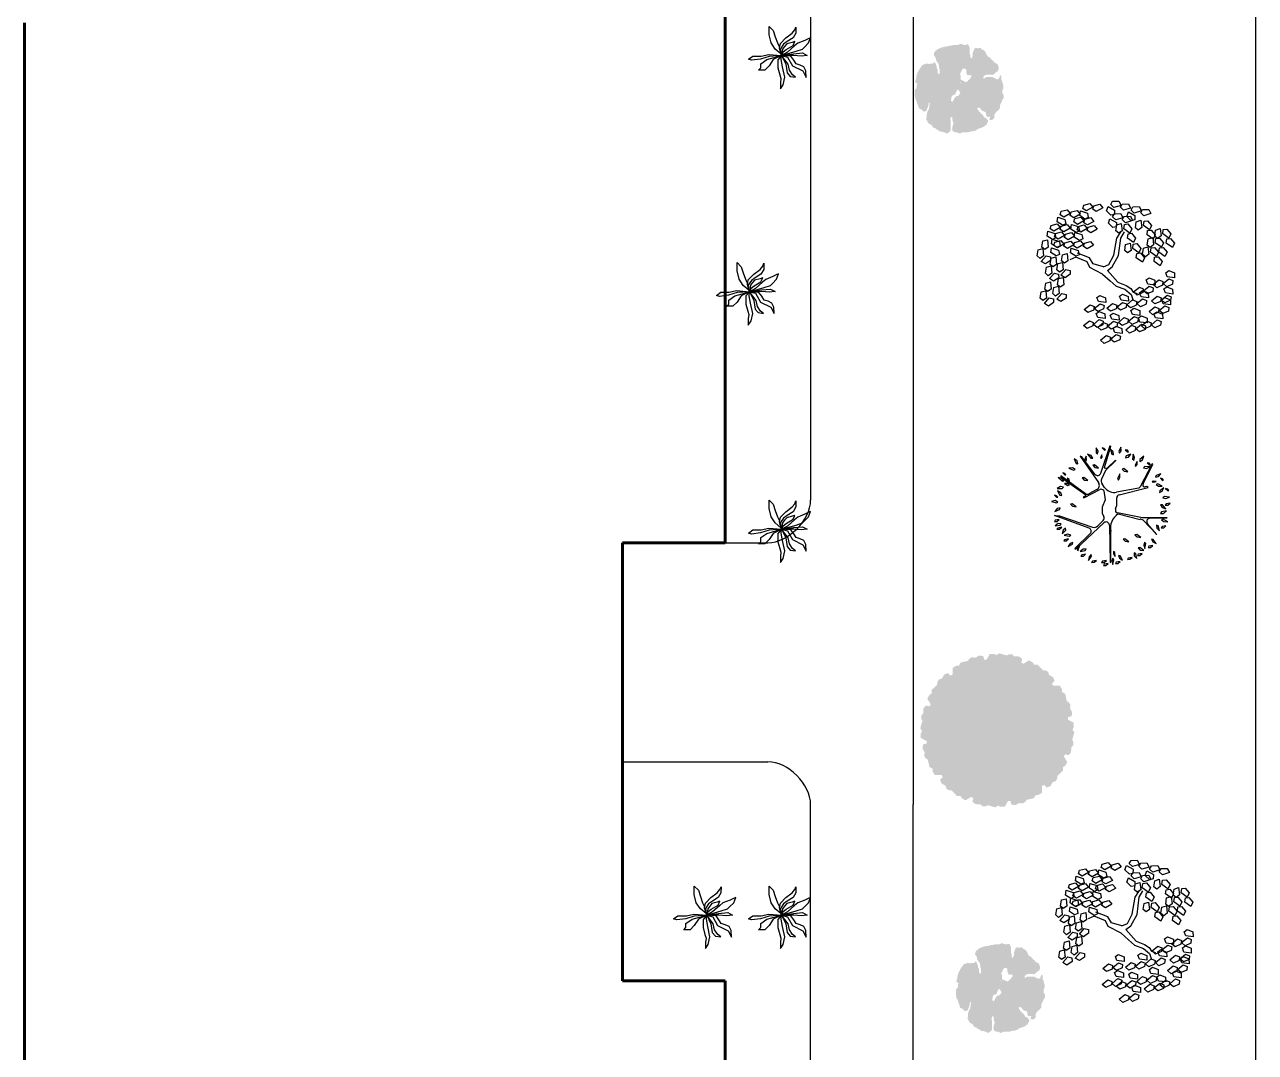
# Model space of a CAD drawing. Header units: millimetres. Extents: x -273369 to 399464, y -35443 to 194245.
# Drawn here: x 303729 to 307326, y 162006 to 165011 of the extents above; entities that cross this region are included whole.
import ezdxf

# ---------------------------------------------------------------- set-up
doc = ezdxf.new("R2010")
doc.units = ezdxf.units.MM
doc.layers.add('TREES', color=3, linetype='Continuous')

# ---------------------------------------------------------------- blocks, each defined once
blk = doc.blocks.new('R_TREE13')
at = {"layer": 'TREES', "color": 3}
for p, q in [((-659, 1066), (-719, 1123)), ((-719, 1123), (-685, 1015)), ((-622, 1111), (-575, 1160)), ((-609, 1159), (-622, 1111)), ((-577, 1185), (-609, 1159)), ((-575, 1160), (-577, 1185)), ((-445, 1154), (-496, 1052)), ((-441, 1070), (-445, 1154)), ((-331, 1155), (-407, 1192)), ((-407, 1192), (-341, 1098)), ((-390, 1229), (-343, 1279)), ((-377, 1278), (-390, 1229)), ((-345, 1304), (-377, 1278)), ((-343, 1279), (-345, 1304)), ((-300, 1093), (-331, 1155)), ((-197, 1314), (-209, 1201)), ((-209, 1201), (-182, 1170)), ((-164, 1237), (-197, 1314)), ((-182, 1170), (-164, 1237)), ((-18, 1279), (-61, 1330)), ((-61, 1330), (-45, 1241)), ((-45, 1241), (-16, 1223)), ((-22, 1158), (-23, 1117)), ((-23, 1117), (36, 1153)), ((66, 1231), (-22, 1158)), ((-16, 1223), (-18, 1279)), ((36, 1153), (66, 1231)), ((171, 1185), (117, 1250)), ((117, 1250), (138, 1137)), ((138, 1137), (174, 1116)), ((174, 1116), (171, 1185)), ((282, 874), (269, 1263)), ((269, 1263), (269, 710)), ((359, 1276), (301, 1178)), ((301, 1178), (314, 1138)), ((314, 1138), (357, 1192)), ((357, 1192), (359, 1276)), ((497, 1186), (454, 1238)), ((454, 1238), (471, 1148)), ((471, 1148), (499, 1130)), ((499, 1130), (497, 1186)), ((-973, 812), (-925, 861)), ((-960, 860), (-973, 812)), ((-927, 886), (-960, 860)), ((-939, 940), (-948, 923)), ((-948, 923), (-425, 655)), ((-493, 719), (-939, 940)), ((-925, 861), (-927, 886)), ((-881, 876), (-886, 762)), ((-844, 801), (-881, 876)), ((-685, 1015), (-647, 998)), ((-647, 998), (-659, 1066)), ((-549, 1013), (-558, 945)), ((-558, 945), (-542, 926)), ((-531, 966), (-549, 1013)), ((-542, 926), (-531, 966)), ((-496, 1052), (-481, 1013)), ((-481, 1013), (-441, 1070)), ((-341, 1098), (-300, 1093)), ((327, 719), (646, 1029)), ((646, 1029), (405, 821)), ((455, 1062), (436, 1025)), ((436, 1025), (505, 1034)), ((565, 1093), (455, 1062)), ((505, 1034), (565, 1093)), ((758, 949), (753, 908)), ((753, 908), (815, 940)), ((850, 1016), (758, 949)), ((815, 940), (850, 1016)), ((940, 887), (898, 939)), ((898, 939), (914, 849)), ((914, 849), (943, 832)), ((943, 832), (940, 887)), ((-1040, 708), (-1119, 736)), ((-1119, 736), (-1044, 651)), ((-1044, 651), (-1002, 651)), ((-1002, 651), (-1040, 708)), ((-998, 587), (-920, 539)), ((-931, 584), (-998, 587)), ((-888, 549), (-931, 584)), ((-886, 762), (-857, 733)), ((-857, 733), (-844, 801)), ((-415, 833), (-435, 808)), ((-435, 808), (-428, 769)), ((-249, 180), (-415, 833)), ((-401, 623), (-307, 119)), ((269, 710), (159, 141)), ((184, 161), (306, 655)), ((715, 670), (646, 579)), ((646, 579), (654, 538)), ((654, 538), (703, 587)), ((703, 587), (715, 670)), ((851, 781), (819, 755)), ((819, 755), (886, 735)), ((964, 764), (851, 781)), ((886, 735), (964, 764)), ((1012, 739), (943, 648)), ((943, 648), (951, 607)), ((951, 607), (1000, 656)), ((1000, 656), (1012, 739)), ((1121, 650), (1078, 702)), ((1078, 702), (1095, 612)), ((1194, 577), (1082, 555)), ((1095, 612), (1123, 595)), ((1123, 595), (1121, 650)), ((1130, 523), (1194, 577)), ((-1266, 317), (-1219, 367)), ((-1254, 366), (-1266, 317)), ((-1221, 391), (-1254, 366)), ((-1219, 367), (-1221, 391)), ((-1091, 529), (-1169, 498)), ((-1169, 498), (-1055, 484)), ((-1101, 391), (-1166, 444)), ((-1166, 444), (-1125, 338)), ((-1125, 338), (-1086, 323)), ((-1086, 323), (-1101, 391)), ((-1024, 511), (-1091, 529)), ((-1055, 484), (-1024, 511)), ((-920, 539), (-888, 549)), ((-770, 380), (-839, 289)), ((-839, 289), (-831, 248)), ((-831, 248), (-782, 297)), ((-782, 297), (-770, 380)), ((812, 401), (743, 310)), ((743, 310), (751, 269)), ((751, 269), (800, 318)), ((800, 318), (812, 401)), ((1082, 555), (1061, 519)), ((1061, 519), (1130, 523)), ((1208, 423), (1166, 475)), ((1166, 475), (1182, 385)), ((1182, 385), (1211, 368)), ((1211, 368), (1208, 423)), ((-1244, 227), (-1327, 220)), ((-1327, 220), (-1223, 173)), ((-1217, 43), (-1275, -18)), ((-1275, -18), (-1166, 15)), ((-1185, 189), (-1244, 227)), ((-1223, 173), (-1185, 189)), ((-1149, 53), (-1217, 43)), ((-1166, 15), (-1149, 53)), ((-861, -84), (-1032, 100)), ((-1032, 100), (-1019, 100)), ((-1019, 100), (-797, -126)), ((-639, 199), (-723, 193)), ((-723, 193), (-619, 146)), ((-581, 162), (-639, 199)), ((-619, 146), (-581, 162)), ((-5, 131), (-181, 127)), ((61, 100), (-5, 131)), ((96, 99), (130, 98)), ((1052, 80), (1032, 53)), ((1032, 53), (1087, 50)), ((1143, 87), (1052, 80)), ((1087, 50), (1143, 87)), ((1129, 204), (1120, 164)), ((1120, 164), (1184, 188)), ((1229, 259), (1129, 204)), ((1184, 188), (1229, 259)), ((1218, 62), (1184, 38)), ((1184, 38), (1249, 13)), ((1329, 37), (1218, 62)), ((1249, 13), (1329, 37)), ((1301, 150), (1259, 202)), ((1259, 202), (1275, 112)), ((1275, 112), (1303, 95)), ((1303, 95), (1301, 150)), ((-1359, -26), (-1337, -13)), ((-737, -234), (-1359, -26)), ((-1337, -13), (-855, -161)), ((-1308, -204), (-1260, -154)), ((-1295, -155), (-1308, -204)), ((-1262, -129), (-1295, -155)), ((-1260, -154), (-1262, -129)), ((-1099, -205), (-1149, -208)), ((-1149, -208), (-1088, -238)), ((-1065, -228), (-1099, -205)), ((-1088, -238), (-1065, -228)), ((-855, -161), (-849, -121)), ((-797, -126), (-603, -217)), ((-414, -147), (-494, -205)), ((-183, -615), (-366, -258)), ((-342, -168), (-337, -165)), ((-337, -165), (-133, -139)), ((-133, -139), (30, -206)), ((30, -206), (168, -206)), ((168, -206), (252, -166)), ((330, -180), (456, -303)), ((979, -799), (385, -163)), ((436, -38), (1280, -25)), ((1275, -4), (576, -8)), ((1281, -159), (1238, -107)), ((1238, -107), (1254, -197)), ((1254, -197), (1283, -215)), ((1280, -25), (1275, -4)), ((1283, -215), (1281, -159)), ((1348, -118), (1305, -66)), ((1305, -66), (1321, -156)), ((1321, -156), (1350, -173)), ((1350, -173), (1348, -118)), ((-1234, -296), (-1307, -336)), ((-1307, -336), (-1193, -337)), ((-1165, -307), (-1234, -296)), ((-1193, -337), (-1165, -307)), ((-1134, -454), (-1163, -532)), ((-1163, -532), (-1077, -458)), ((-1076, -416), (-1134, -454)), ((-1124, -699), (-526, -285)), ((-1038, -554), (-1121, -567)), ((-717, -365), (-1108, -662)), ((-1077, -458), (-1076, -416)), ((-978, -588), (-1038, -554)), ((-853, -283), (-922, -374)), ((-922, -374), (-914, -415)), ((-914, -415), (-865, -366)), ((-865, -366), (-853, -283)), ((-570, -525), (-639, -615)), ((-582, -608), (-570, -525)), ((-367, -324), (-269, -501)), ((506, -499), (221, -1281)), ((225, -1166), (483, -418)), ((628, -471), (968, -824)), ((1141, -443), (1101, -452)), ((1101, -452), (1150, -500)), ((1233, -511), (1141, -443)), ((1150, -500), (1233, -511)), ((1276, -386), (1233, -334)), ((1233, -334), (1249, -424)), ((1249, -424), (1278, -441)), ((1278, -441), (1276, -386)), ((-1108, -662), (-1124, -699)), ((-1121, -567), (-1015, -607)), ((-1012, -770), (-1063, -836)), ((-1063, -836), (-958, -791)), ((-1015, -607), (-978, -588)), ((-945, -751), (-1012, -770)), ((-958, -791), (-945, -751)), ((-819, -815), (-857, -873)), ((-803, -853), (-819, -815)), ((-273, -578), (-678, -1139)), ((-647, -1139), (-250, -575)), ((-639, -615), (-631, -656)), ((-631, -656), (-582, -608)), ((-228, -577), (-198, -630)), ((-198, -630), (-183, -615)), ((24, -787), (-45, -878)), ((12, -870), (24, -787)), ((912, -713), (876, -733)), ((876, -733), (937, -764)), ((1020, -750), (912, -713)), ((937, -764), (1020, -750)), ((968, -824), (979, -799)), ((975, -562), (977, -631)), ((1010, -584), (975, -562)), ((977, -631), (1029, -697)), ((1029, -697), (1010, -584)), ((1094, -576), (1110, -666)), ((1136, -628), (1094, -576)), ((1110, -666), (1138, -683)), ((1138, -683), (1136, -628)), ((-857, -873), (-851, -957)), ((-851, -957), (-803, -853)), ((-746, -1095), (-698, -1045)), ((-733, -1046), (-746, -1095)), ((-700, -1021), (-733, -1046)), ((-698, -1045), (-700, -1021)), ((-636, -1194), (-559, -1109)), ((-594, -951), (-625, -991)), ((-625, -991), (-562, -965)), ((-563, -1068), (-616, -1112)), ((-554, -941), (-594, -951)), ((-559, -1109), (-563, -1068)), ((-562, -965), (-554, -941)), ((-473, -944), (-504, -990)), ((-504, -990), (-500, -1057)), ((-500, -1057), (-461, -975)), ((-461, -975), (-473, -944)), ((-422, -1075), (-433, -1144)), ((-391, -1104), (-422, -1075)), ((-394, -1218), (-391, -1104)), ((-45, -878), (-37, -919)), ((-37, -919), (12, -870)), ((547, -1026), (506, -1030)), ((506, -1030), (549, -1084)), ((631, -1104), (547, -1026)), ((549, -1084), (631, -1104)), ((666, -914), (639, -978)), ((639, -978), (660, -1059)), ((660, -1059), (689, -949)), ((689, -949), (666, -914)), ((791, -1015), (748, -963)), ((748, -963), (765, -1053)), ((765, -1053), (793, -1070)), ((793, -1070), (791, -1015)), ((826, -865), (851, -929)), ((866, -873), (826, -865)), ((851, -929), (922, -973)), ((922, -973), (866, -873)), ((-678, -1139), (-647, -1139)), ((-616, -1112), (-636, -1194)), ((-433, -1144), (-394, -1218)), ((-294, -1140), (-340, -1210)), ((-340, -1210), (-239, -1157)), ((-229, -1117), (-294, -1140)), ((-240, -1281), (-193, -1231)), ((-228, -1232), (-240, -1281)), ((-239, -1157), (-229, -1117)), ((-195, -1206), (-228, -1232)), ((-193, -1231), (-195, -1206)), ((-85, -1202), (-116, -1264)), ((-116, -1264), (-100, -1346)), ((-100, -1346), (-64, -1238)), ((-64, -1238), (-85, -1202)), ((47, -1151), (64, -1218)), ((86, -1165), (47, -1151)), ((64, -1218), (130, -1270)), ((130, -1270), (86, -1165)), ((221, -1281), (225, -1166)), ((353, -1226), (310, -1174)), ((310, -1174), (326, -1264)), ((326, -1264), (355, -1281)), ((355, -1281), (353, -1226)), ((406, -1130), (403, -1199)), ((403, -1199), (451, -1268)), ((440, -1155), (406, -1130)), ((451, -1268), (440, -1155)), ((528, -1169), (485, -1117)), ((485, -1117), (502, -1207)), ((502, -1207), (530, -1225)), ((530, -1225), (528, -1169))]:
    blk.add_line(p, q, dxfattribs=at)
for centre, radius, start, end in [((356, 877), 74.2, 181.8634, 310.8225), ((-473, 760), 45.5, 243.64, 10.6014), ((-446, 614), 45.5, 10.6014, 62.8786), ((379, 666), 74.2, 134.2448, 188.0202), ((-569, 70), 267, 305.6088, 10.6014), ((-182, 197), 69.3, 194.2079, 271.0805), ((80, 142), 45.5, 245.2333, 290.9483), ((113, 140), 45.5, 290.9483, 1.3032), ((501, 356), 372, 211.6861, 281.6811), ((-894, -115), 45.5, 351.8668, 43.0362), ((-761, -305), 74.2, 305.6088, 71.5971), ((-559, -115), 111, 246.551, 305.6088), ((-464, -377), 111, 28.8202, 123.7178), ((-304, -226), 69.3, 123.3556, 207.1442), ((281, -229), 69.3, 45.654, 114.8963), ((439, -112), 74.2, 91.721, 223.4992), ((-334, -537), 74.2, 322.3062, 28.8202), ((378, -382), 111, 341.1475, 45.654), ((576, -524), 74.2, 45.654, 159.9847), ((-239, -584), 13.6, 28.8202, 142.9276)]:
    blk.add_arc(centre, radius, start, end, dxfattribs=at)
blk = doc.blocks.new('R_TREE9')
at = {"layer": 'TREES', "color": 3}
for p, q in [((-699, 992), (-617, 1059)), ((-617, 1059), (-545, 1024)), ((-540, 1054), (-459, 1120)), ((-532, 993), (-540, 1054)), ((-386, 1085), (-460, 983)), ((-459, 1120), (-386, 1085)), ((3, 1024), (43, 1121)), ((43, 1121), (124, 1124)), ((124, 1124), (108, 1000)), ((143, 1027), (171, 1094)), ((171, 1094), (232, 1087)), ((232, 1087), (275, 991)), ((278, 993), (318, 1090)), ((318, 1090), (399, 1093)), ((399, 1093), (382, 969)), ((418, 996), (445, 1063)), ((445, 1063), (506, 1056)), ((459, 955), (499, 1052)), ((499, 1052), (580, 1055)), ((506, 1056), (550, 960)), ((580, 1055), (563, 931)), ((-707, 879), (-583, 895)), ((-683, 802), (-707, 879)), ((-690, 932), (-699, 992)), ((-618, 922), (-690, 932)), ((-545, 1024), (-618, 922)), ((-583, 895), (-540, 835)), ((-540, 835), (-579, 788)), ((-547, 867), (-465, 934)), ((-538, 807), (-547, 867)), ((-460, 983), (-532, 993)), ((-393, 899), (-466, 797)), ((-465, 934), (-393, 899)), ((-389, 786), (-307, 853)), ((-388, 928), (-307, 995)), ((-380, 868), (-388, 928)), ((-308, 858), (-380, 868)), ((-235, 960), (-308, 858)), ((-307, 995), (-235, 960)), ((-307, 853), (-235, 817)), ((-231, 847), (-149, 914)), ((-223, 786), (-231, 847)), ((-77, 878), (-150, 777)), ((-149, 914), (-77, 878)), ((39, 974), (3, 1024)), ((108, 1000), (39, 974)), ((222, 930), (143, 1027)), ((161, 858), (189, 926)), ((241, 761), (161, 858)), ((189, 926), (250, 918)), ((275, 991), (222, 930)), ((250, 918), (294, 822)), ((314, 943), (278, 993)), ((382, 969), (314, 943)), ((497, 899), (418, 996)), ((436, 827), (464, 895)), ((495, 906), (459, 955)), ((464, 895), (525, 887)), ((563, 931), (495, 906)), ((550, 960), (497, 899)), ((525, 887), (568, 791)), ((599, 958), (626, 1026)), ((678, 861), (599, 958)), ((617, 789), (645, 857)), ((626, 1026), (687, 1018)), ((645, 857), (706, 849)), ((731, 922), (678, 861)), ((687, 1018), (731, 922)), ((698, 824), (739, 921)), ((706, 849), (749, 754)), ((739, 921), (819, 924)), ((819, 924), (803, 800)), ((838, 827), (866, 894)), ((866, 894), (927, 887)), ((927, 887), (970, 791)), ((-1032, 688), (-960, 724)), ((-1028, 582), (-1032, 688)), ((-960, 724), (-923, 604)), ((-839, 667), (-757, 734)), ((-830, 606), (-839, 667)), ((-685, 698), (-758, 597)), ((-757, 734), (-685, 698)), ((-579, 788), (-683, 802)), ((-681, 728), (-599, 795)), ((-672, 667), (-681, 728)), ((-600, 658), (-672, 667)), ((-527, 760), (-600, 658)), ((-599, 795), (-527, 760)), ((-555, 754), (-431, 769)), ((-532, 676), (-555, 754)), ((-466, 797), (-538, 807)), ((-427, 662), (-532, 676)), ((-431, 769), (-388, 710)), ((-388, 710), (-427, 662)), ((-397, 672), (-273, 688)), ((-374, 595), (-397, 672)), ((-381, 725), (-389, 786)), ((-308, 716), (-381, 725)), ((-235, 817), (-308, 716)), ((-273, 688), (-231, 629)), ((-231, 629), (-269, 581)), ((-150, 777), (-223, 786)), ((126, 692), (166, 790)), ((162, 643), (126, 692)), ((230, 669), (162, 643)), ((166, 790), (247, 793)), ((247, 793), (230, 669)), ((294, 822), (241, 761)), ((266, 695), (294, 763)), ((345, 598), (266, 695)), ((294, 763), (354, 755)), ((342, 580), (382, 677)), ((398, 659), (345, 598)), ((354, 755), (398, 659)), ((382, 677), (463, 680)), ((516, 730), (436, 827)), ((463, 680), (446, 556)), ((482, 582), (510, 650)), ((510, 650), (570, 643)), ((568, 791), (516, 730)), ((570, 643), (614, 547)), ((697, 693), (617, 789)), ((749, 754), (697, 693)), ((734, 774), (698, 824)), ((803, 800), (734, 774)), ((768, 561), (809, 658)), ((809, 658), (889, 661)), ((918, 730), (838, 827)), ((857, 658), (885, 726)), ((936, 561), (857, 658)), ((889, 661), (873, 537)), ((885, 726), (945, 718)), ((908, 564), (936, 631)), ((970, 791), (918, 730)), ((936, 631), (997, 624)), ((945, 718), (989, 622)), ((-1079, 525), (-1007, 561)), ((-1075, 419), (-1079, 525)), ((-1021, 389), (-1075, 419)), ((-975, 552), (-1028, 582)), ((-970, 441), (-1021, 389)), ((-1007, 561), (-970, 441)), ((-989, 344), (-927, 453)), ((-923, 604), (-975, 552)), ((-927, 453), (-854, 450)), ((-854, 450), (-839, 391)), ((-847, 553), (-723, 569)), ((-824, 476), (-847, 553)), ((-758, 597), (-830, 606)), ((-719, 462), (-824, 476)), ((-723, 569), (-681, 510)), ((-681, 510), (-719, 462)), ((-628, 396), (-547, 463)), ((-547, 463), (-474, 428)), ((-474, 428), (-547, 326)), ((-453, 485), (-372, 552)), ((-445, 425), (-453, 485)), ((-372, 415), (-445, 425)), ((-269, 581), (-374, 595)), ((-372, 552), (-299, 517)), ((-299, 517), (-372, 415)), ((-295, 547), (-214, 613)), ((-287, 486), (-295, 547)), ((-214, 476), (-287, 486)), ((-214, 613), (-141, 578)), ((-141, 578), (-214, 476)), ((284, 527), (312, 594)), ((364, 430), (284, 527)), ((308, 383), (367, 421)), ((312, 594), (373, 587)), ((378, 530), (342, 580)), ((416, 491), (364, 430)), ((367, 421), (390, 489)), ((373, 587), (416, 491)), ((446, 556), (378, 530)), ((408, 389), (507, 421)), ((561, 486), (482, 582)), ((500, 414), (528, 482)), ((528, 482), (589, 474)), ((614, 547), (561, 486)), ((589, 474), (632, 378)), ((640, 436), (680, 533)), ((676, 386), (640, 436)), ((680, 533), (761, 536)), ((761, 536), (744, 412)), ((804, 511), (768, 561)), ((780, 439), (808, 506)), ((859, 342), (780, 439)), ((873, 537), (804, 511)), ((808, 506), (868, 499)), ((868, 499), (912, 403)), ((988, 467), (908, 564)), ((927, 395), (955, 463)), ((989, 622), (936, 561)), ((955, 463), (1015, 455)), ((1040, 528), (988, 467)), ((997, 624), (1040, 528)), ((1015, 455), (1059, 359)), ((-1172, 180), (-1100, 217)), ((-1125, 343), (-1053, 380)), ((-1121, 238), (-1125, 343)), ((-1068, 208), (-1121, 238)), ((-1100, 217), (-1063, 97)), ((-1016, 260), (-1068, 208)), ((-1053, 380), (-1016, 260)), ((-914, 316), (-989, 344)), ((-962, 212), (-890, 248)), ((-958, 106), (-962, 212)), ((-915, 375), (-843, 411)), ((-911, 269), (-915, 375)), ((-839, 391), (-914, 316)), ((-858, 239), (-911, 269)), ((-890, 248), (-853, 128)), ((-806, 291), (-858, 239)), ((-843, 411), (-806, 291)), ((-795, 222), (-671, 238)), ((-771, 145), (-795, 222)), ((-786, 335), (-705, 402)), ((-778, 275), (-786, 335)), ((-705, 265), (-778, 275)), ((-705, 402), (-632, 367)), ((-632, 367), (-705, 265)), ((-671, 238), (-628, 178)), ((-545, 145), (-656, 220)), ((-545, 214), (-650, 277)), ((-620, 336), (-628, 396)), ((-547, 326), (-620, 336)), ((-253, 177), (-545, 214)), ((-462, 372), (-338, 388)), ((-438, 295), (-462, 372)), ((-334, 281), (-438, 295)), ((-338, 388), (-295, 328)), ((-295, 328), (-334, 281)), ((197, 164), (256, 302)), ((256, 302), (308, 383)), ((267, 133), (320, 283)), ((320, 283), (408, 389)), ((400, 242), (441, 339)), ((436, 192), (400, 242)), ((505, 218), (436, 192)), ((441, 339), (521, 342)), ((580, 317), (500, 414)), ((521, 342), (505, 218)), ((540, 244), (568, 312)), ((620, 148), (540, 244)), ((568, 312), (629, 305)), ((632, 378), (580, 317)), ((672, 209), (620, 148)), ((629, 305), (672, 209)), ((744, 412), (676, 386)), ((798, 270), (826, 338)), ((878, 173), (798, 270)), ((826, 338), (887, 330)), ((912, 403), (859, 342)), ((930, 234), (878, 173)), ((887, 330), (930, 234)), ((1006, 298), (927, 395)), ((944, 135), (984, 233)), ((984, 233), (1065, 236)), ((1059, 359), (1006, 298)), ((1065, 236), (1048, 111)), ((-1168, 75), (-1172, 180)), ((-1115, 45), (-1168, 75)), ((-1063, 97), (-1115, 45)), ((-1083, 0), (-1020, 108)), ((-1020, 108), (-947, 106)), ((-933, 47), (-1007, -28)), ((-905, 76), (-958, 106)), ((-947, 106), (-933, 47)), ((-853, 128), (-905, 76)), ((-873, 31), (-810, 140)), ((-797, 3), (-873, 31)), ((-810, 140), (-737, 137)), ((-723, 78), (-797, 3)), ((-667, 131), (-771, 145)), ((-737, 137), (-723, 78)), ((-628, 178), (-667, 131)), ((-258, 95), (-545, 145)), ((-101, 14), (-258, 95)), ((-60, 70), (-253, 177)), ((-60, -80), (-101, 14)), ((4, -11), (-60, 70)), ((4, -11), (197, 164)), ((63, -93), (174, 33)), ((174, 33), (267, 133)), ((559, 76), (587, 144)), ((638, -21), (559, 76)), ((587, 144), (647, 136)), ((691, 40), (638, -21)), ((647, 136), (691, 40)), ((722, 85), (762, 183)), ((757, 36), (722, 85)), ((826, 61), (757, 36)), ((762, 183), (843, 186)), ((843, 186), (826, 61)), ((861, 88), (889, 156)), ((941, -9), (861, 88)), ((889, 156), (950, 148)), ((994, 52), (941, -9)), ((979, 86), (944, 135)), ((950, 148), (994, 52)), ((1048, 111), (979, 86)), ((1083, 138), (1111, 206)), ((1163, 41), (1083, 138)), ((1102, -31), (1130, 37)), ((1111, 206), (1172, 198)), ((1130, 37), (1191, 30)), ((1216, 102), (1163, 41)), ((1172, 198), (1216, 102)), ((1191, 30), (1234, -66)), ((-1119, -142), (-1057, -91)), ((-1093, -244), (-1119, -142)), ((-1007, -28), (-1083, 0)), ((-1057, -91), (-996, -201)), ((-996, -201), (-1035, -262)), ((-757, -236), (-695, -185)), ((-695, -185), (-633, -294)), ((-60, -80), (-112, -255)), ((63, -93), (-48, -312)), ((424, -140), (464, -43)), ((460, -190), (424, -140)), ((528, -164), (460, -190)), ((464, -43), (545, -40)), ((545, -40), (528, -164)), ((564, -137), (591, -70)), ((643, -234), (564, -137)), ((591, -70), (652, -77)), ((696, -173), (643, -234)), ((652, -77), (696, -173)), ((692, -153), (733, -55)), ((728, -202), (692, -153)), ((797, -176), (728, -202)), ((733, -55), (813, -52)), ((813, -52), (797, -176)), ((832, -150), (860, -82)), ((912, -247), (832, -150)), ((860, -82), (921, -90)), ((880, -81), (908, -13)), ((959, -177), (880, -81)), ((908, -13), (969, -20)), ((964, -186), (912, -247)), ((921, -90), (964, -186)), ((1012, -116), (959, -177)), ((969, -20), (1012, -116)), ((1181, -127), (1102, -31)), ((1234, -66), (1181, -127)), ((-1131, -311), (-1068, -261)), ((-1105, -413), (-1131, -311)), ((-1046, -431), (-1105, -413)), ((-1035, -262), (-1093, -244)), ((-1068, -261), (-1007, -370)), ((-1007, -370), (-1046, -431)), ((-1005, -469), (-967, -350)), ((-967, -350), (-895, -336)), ((-869, -392), (-926, -480)), ((-903, -461), (-840, -411)), ((-895, -336), (-869, -392)), ((-892, -292), (-829, -241)), ((-866, -394), (-892, -292)), ((-807, -412), (-866, -394)), ((-840, -411), (-779, -520)), ((-829, -241), (-768, -351)), ((-768, -351), (-807, -412)), ((-769, -405), (-706, -354)), ((-743, -507), (-769, -405)), ((-731, -338), (-757, -236)), ((-673, -356), (-731, -338)), ((-706, -354), (-645, -464)), ((-633, -294), (-673, -356)), ((-489, -299), (-426, -248)), ((-463, -401), (-489, -299)), ((-404, -419), (-463, -401)), ((-426, -248), (-365, -357)), ((-365, -357), (-404, -419)), ((-212, -318), (-293, -518)), ((-147, -355), (-223, -549)), ((-112, -255), (-212, -318)), ((-48, -312), (-147, -355)), ((582, -306), (610, -238)), ((662, -403), (582, -306)), ((610, -238), (671, -246)), ((714, -342), (662, -403)), ((671, -246), (714, -342)), ((851, -318), (879, -251)), ((930, -415), (851, -318)), ((879, -251), (939, -258)), ((983, -354), (930, -415)), ((939, -258), (983, -354)), ((-1014, -524), (-952, -473)), ((-988, -626), (-1014, -524)), ((-926, -480), (-1005, -469)), ((-952, -473), (-890, -582)), ((-890, -582), (-930, -644)), ((-877, -563), (-903, -461)), ((-819, -582), (-877, -563)), ((-779, -520), (-819, -582)), ((-778, -619), (-740, -500)), ((-698, -630), (-778, -619)), ((-684, -525), (-743, -507)), ((-740, -500), (-668, -487)), ((-641, -542), (-698, -630)), ((-645, -464), (-684, -525)), ((-668, -487), (-641, -542)), ((-643, -563), (-605, -444)), ((-564, -574), (-643, -563)), ((-641, -618), (-578, -567)), ((-614, -720), (-641, -618)), ((-605, -444), (-533, -430)), ((-578, -567), (-517, -676)), ((-507, -485), (-564, -574)), ((-533, -430), (-507, -485)), ((-500, -468), (-437, -417)), ((-474, -570), (-500, -468)), ((-494, -630), (-432, -579)), ((-416, -588), (-474, -570)), ((-437, -417), (-376, -526)), ((-432, -579), (-371, -689)), ((-376, -526), (-416, -588)), ((-375, -626), (-337, -506)), ((-337, -506), (-265, -493)), ((-238, -548), (-295, -637)), ((-265, -493), (-238, -548)), ((-223, -549), (-177, -650)), ((-1026, -693), (-963, -642)), ((-1000, -795), (-1026, -693)), ((-941, -813), (-1000, -795)), ((-930, -644), (-988, -626)), ((-963, -642), (-902, -752)), ((-902, -752), (-941, -813)), ((-900, -851), (-862, -732)), ((-862, -732), (-790, -718)), ((-764, -773), (-821, -862)), ((-790, -718), (-764, -773)), ((-786, -862), (-724, -811)), ((-775, -693), (-712, -642)), ((-749, -795), (-775, -693)), ((-690, -813), (-749, -795)), ((-724, -811), (-662, -920)), ((-712, -642), (-651, -751)), ((-651, -751), (-690, -813)), ((-652, -787), (-589, -736)), ((-626, -889), (-652, -787)), ((-556, -738), (-614, -720)), ((-589, -736), (-528, -845)), ((-517, -676), (-556, -738)), ((-527, -945), (-488, -825)), ((-506, -799), (-443, -749)), ((-480, -901), (-506, -799)), ((-468, -732), (-494, -630)), ((-488, -825), (-417, -812)), ((-410, -750), (-468, -732)), ((-443, -749), (-382, -858)), ((-417, -812), (-390, -867)), ((-371, -689), (-410, -750)), ((-295, -637), (-375, -626)), ((-342, -838), (-270, -825)), ((-285, -692), (-161, -680)), ((-264, -770), (-285, -692)), ((-270, -825), (-244, -880)), ((-160, -787), (-264, -770)), ((-161, -680), (-120, -741)), ((-120, -741), (-160, -787)), ((-135, -771), (-10, -759)), ((-114, -849), (-135, -771)), ((-13, -715), (4, -644)), ((81, -798), (-13, -715)), ((-10, -759), (30, -820)), ((30, -820), (-10, -866)), ((4, -644), (65, -642)), ((65, -642), (124, -729)), ((124, -729), (81, -798)), ((118, -761), (242, -749)), ((139, -839), (118, -761)), ((242, -749), (283, -810)), ((283, -810), (243, -856)), ((268, -840), (393, -828)), ((390, -784), (407, -712)), ((484, -867), (390, -784)), ((393, -828), (433, -889)), ((407, -712), (468, -710)), ((468, -710), (527, -798)), ((527, -798), (484, -867)), ((-821, -862), (-900, -851)), ((-760, -964), (-786, -862)), ((-702, -982), (-760, -964)), ((-662, -920), (-702, -982)), ((-661, -1020), (-623, -901)), ((-581, -1031), (-661, -1020)), ((-567, -907), (-626, -889)), ((-623, -901), (-551, -887)), ((-524, -942), (-581, -1031)), ((-528, -845), (-567, -907)), ((-551, -887), (-524, -942)), ((-447, -956), (-527, -945)), ((-519, -1024), (-394, -1012)), ((-498, -1102), (-519, -1024)), ((-421, -920), (-480, -901)), ((-390, -867), (-447, -956)), ((-382, -858), (-421, -920)), ((-394, -1012), (-354, -1073)), ((-380, -957), (-342, -838)), ((-301, -968), (-380, -957)), ((-244, -880), (-301, -968)), ((-246, -1047), (-229, -975)), ((-229, -975), (-168, -973)), ((-227, -886), (-102, -874)), ((-206, -964), (-227, -886)), ((-102, -981), (-206, -964)), ((-168, -973), (-110, -1061)), ((-10, -866), (-114, -849)), ((-102, -874), (-62, -935)), ((-62, -935), (-102, -981)), ((-77, -965), (48, -953)), ((-56, -1043), (-77, -965)), ((46, -909), (63, -838)), ((139, -992), (46, -909)), ((48, -953), (89, -1014)), ((89, -1014), (48, -1060)), ((63, -838), (124, -836)), ((124, -836), (182, -923)), ((243, -856), (139, -839)), ((182, -923), (139, -992)), ((194, -974), (318, -962)), ((215, -1052), (194, -974)), ((289, -918), (268, -840)), ((393, -935), (289, -918)), ((318, -962), (359, -1023)), ((359, -1023), (319, -1069)), ((433, -889), (393, -935)), ((466, -996), (483, -925)), ((560, -1079), (466, -996)), ((483, -925), (544, -923)), ((544, -923), (603, -1011)), ((603, -1011), (560, -1079)), ((-394, -1119), (-498, -1102)), ((-354, -1073), (-394, -1119)), ((-369, -1103), (-244, -1091)), ((-348, -1181), (-369, -1103)), ((-244, -1198), (-348, -1181)), ((-153, -1130), (-246, -1047)), ((-244, -1091), (-204, -1152)), ((-204, -1152), (-244, -1198)), ((-110, -1061), (-153, -1130)), ((48, -1060), (-56, -1043)), ((319, -1069), (215, -1052)), ((344, -1053), (469, -1041)), ((365, -1130), (344, -1053)), ((469, -1148), (365, -1130)), ((469, -1041), (509, -1102)), ((509, -1102), (469, -1148))]:
    blk.add_line(p, q, dxfattribs=at)
blk = doc.blocks.new('R_TREE8')
at = {"layer": 'TREES', "color": 3}
for p, q in [((-86, 880), (-139, 649)), ((-4, 1005), (-86, 880)), ((-22, 686), (-4, 818)), ((-4, 818), (-4, 1005)), ((-694, 461), (-793, 655)), ((-793, 655), (-781, 455)), ((-781, 455), (-723, 336)), ((-372, 304), (-694, 461)), ((-308, 624), (-466, 649)), ((-466, 649), (-378, 580)), ((-378, 580), (-279, 436)), ((-209, 517), (-308, 624)), ((-279, 436), (-238, 254)), ((-168, 254), (-209, 517)), ((-139, 649), (-74, 336)), ((13, 580), (-22, 686)), ((72, 367), (13, 580)), ((341, 305), (468, 432)), ((468, 432), (659, 432)), ((659, 432), (595, 369)), ((-822, -15), (-647, 4)), ((-723, 336), (-606, 279)), ((-647, 4), (-407, -15)), ((-606, 279), (-483, 242)), ((-483, 242), (-413, 129)), ((-413, 129), (-326, 10)), ((-226, 35), (-372, 304)), ((-326, 10), (-40, -12)), ((-238, 254), (-40, -12)), ((-40, -12), (-226, 35)), ((-40, -12), (-168, 254)), ((-74, 336), (-28, 110)), ((-40, -12), (72, 117)), ((405, 115), (-40, -12)), ((-40, -12), (214, 115)), ((-28, 110), (-40, -12)), ((-40, -12), (340, 17)), ((72, 117), (72, 367)), ((214, 115), (341, 305)), ((340, 17), (597, 98)), ((580, 4), (352, -46)), ((595, 242), (405, 115)), ((837, 4), (580, 4)), ((595, 369), (595, 242)), ((597, 98), (872, 135)), ((971, 104), (837, 4)), ((872, 135), (971, 104)), ((-738, -266), (-865, -393)), ((-682, -90), (-822, -15)), ((-675, -203), (-738, -266)), ((-402, -65), (-682, -90)), ((-484, -139), (-675, -203)), ((-536, -384), (-437, -303)), ((-40, -12), (-484, -139)), ((-390, -315), (-442, -434)), ((-437, -303), (-220, -109)), ((-407, -15), (-40, -12)), ((-40, -12), (-402, -65)), ((-180, -190), (-390, -315)), ((-361, -409), (-197, -365)), ((-220, -109), (-40, -12)), ((-215, -434), (-98, -353)), ((-197, -365), (-133, -290)), ((-86, -121), (-180, -190)), ((-133, -290), (-69, -209)), ((-98, -353), (-4, -215)), ((-40, -12), (-86, -121)), ((-69, -209), (-40, -12)), ((352, -46), (-40, -12)), ((-40, -12), (25, -234)), ((-4, -215), (-22, -59)), ((-22, -59), (151, -203)), ((25, -234), (-4, -378)), ((87, -393), (24, -266)), ((151, -203), (278, -393)), ((-865, -393), (-927, -553)), ((-927, -553), (-875, -534)), ((-875, -534), (-752, -472)), ((-752, -472), (-536, -384)), ((-477, -878), (-472, -691)), ((-472, -691), (-390, -547)), ((-442, -434), (-361, -409)), ((-361, -691), (-442, -791)), ((-390, -547), (-215, -434)), ((-168, -547), (-361, -691)), ((-4, -378), (-168, -547)), ((151, -584), (87, -393)), ((214, -774), (151, -584)), ((278, -393), (341, -647)), ((341, -647), (341, -901)), ((-442, -791), (-477, -878)), ((341, -901), (214, -774))]:
    blk.add_line(p, q, dxfattribs=at)

msp = doc.modelspace()

# ---------------------------------------------------------------- hatches: boundary and pattern name
h = msp.add_hatch(color=256)
h.dxf.hatch_style = 1
h.set_gradient(color1=(63, 127, 79), color2=(0, 153, 0), rotation=147, tint=1)
h.paths.add_polyline_path([(306500.778, 164699.157), (306509.183, 164701.551), (306512.827, 164704.671), (306516.902, 164706.847), (306525.255, 164709.227), (306528.95, 164711.2), (306533.025, 164712.361), (306535.683, 164715.698), (306539.758, 164717.875), (306540.998, 164721.212), (306543.656, 164725.565), (306545.074, 164728.902), (306542.416, 164733.255), (306539.758, 164736.592), (306532.079, 164740.693), (306530.368, 164745.298), (306527.533, 164748.635), (306523.635, 164750.811), (306522.217, 164754.148), (306518.142, 164756.325), (306516.902, 164759.662), (306512.486, 164766.894), (306518.142, 164768.368), (306522.217, 164766.191), (306523.635, 164762.854), (306527.533, 164759.662), (306531.608, 164757.341), (306535.683, 164756.325), (306538.341, 164752.988), (306538.341, 164749.651), (306540.946, 164741.651), (306543.656, 164740.945), (306547.731, 164741.96), (306551.806, 164740.945), (306549.149, 164737.608), (306547.731, 164734.27), (306551.806, 164732.094), (306555.704, 164732.094), (306559.78, 164734.27), (306562.437, 164737.608), (306563.855, 164740.945), (306562.437, 164744.282), (306563.855, 164748.635), (306567.93, 164755.309), (306573.245, 164759.662), (306577.321, 164764.015), (306579.978, 164767.352), (306579.978, 164776.058), (306581.219, 164779.395), (306583.876, 164783.748), (306585.294, 164787.085), (306586.534, 164791.438), (306589.369, 164794.775), (306590.609, 164799.128), (306590.609, 164802.465), (306589.369, 164806.818), (306586.534, 164810.155), (306586.534, 164817.845), (306589.369, 164826.551), (306589.369, 164833.225), (306587.951, 164837.578), (306586.534, 164840.915), (306586.534, 164845.268), (306583.876, 164848.605), (306583.876, 164860.648), (306579.978, 164862.825), (306578.561, 164859.488), (306576.521, 164852.328), (306570.588, 164850.782), (306558.362, 164857.311), (306538.341, 164857.311), (306534.266, 164854.119), (306530.368, 164854.119), (306532.252, 164860.734), (306540.242, 164865.001), (306554.464, 164865.001), (306558.539, 164863.985), (306562.437, 164866.162), (306565.095, 164869.499), (306569.17, 164872.691), (306573.245, 164874.868), (306575.903, 164882.019), (306575.903, 164885.895), (306574.486, 164889.232), (306573.245, 164893.585), (306570.588, 164896.922), (306566.513, 164897.938), (306562.437, 164901.275), (306559.78, 164904.612), (306555.704, 164907.804), (306550.389, 164914.479), (306542.468, 164918.709), (306539.249, 164926.288), (306536.923, 164929.859), (306535.683, 164933.196), (306531.608, 164936.388), (306527.533, 164937.549), (306524.875, 164940.886), (306520.977, 164943.062), (306514.819, 164941.308), (306508.929, 164943.062), (306504.853, 164940.886), (306503.436, 164937.549), (306502.196, 164934.211), (306500.778, 164930.874), (306499.538, 164926.521), (306499.538, 164918.831), (306498.121, 164915.494), (306496.703, 164911.141), (306492.805, 164916.036), (306492.805, 164922.169), (306491.388, 164925.506), (306491.388, 164940.886), (306490.147, 164945.239), (306488.73, 164948.576), (306486.072, 164952.929), (306481.997, 164952.929), (306479.824, 164951.768), (306474.024, 164951.768), (306469.949, 164952.929), (306465.874, 164955.105), (306461.976, 164953.944), (306457.9, 164951.768), (306445.852, 164951.768), (306441.777, 164950.752), (306437.702, 164949.592), (306433.804, 164949.592), (306429.729, 164948.576), (306425.653, 164947.415), (306421.755, 164946.254), (306417.68, 164946.254), (306413.605, 164945.239), (306405.252, 164942.86), (306401.557, 164940.886), (306397.482, 164939.725), (306394.824, 164936.388), (306390.749, 164934.211), (306388.091, 164930.874), (306385.751, 164922.663), (306388.091, 164918.831), (306390.749, 164915.494), (306392.166, 164911.141), (306392.166, 164907.804), (306394.824, 164903.451), (306396.241, 164900.114), (306400.139, 164896.922), (306400.139, 164893.585), (306401.557, 164888.071), (306401.557, 164884.734), (306402.974, 164880.381), (306402.974, 164868.338), (306401.557, 164865.001), (306397.482, 164870.118), (306397.482, 164879.366), (306394.824, 164883.718), (306394.824, 164887.056), (306393.584, 164891.408), (306392.166, 164894.746), (306390.749, 164899.098), (306386.851, 164901.275), (306384.193, 164897.938), (306380.118, 164896.922), (306374.802, 164896.922), (306370.727, 164895.761), (306366.652, 164896.922), (306362.754, 164896.922), (306358.679, 164894.746), (306353.363, 164893.585), (306350.529, 164890.248), (306347.871, 164885.895), (306345.213, 164882.558), (306342.555, 164878.205), (306341.138, 164874.868), (306338.48, 164870.515), (306337.24, 164867.178), (306335.823, 164862.825), (306334.582, 164857.311), (306334.582, 164852.958), (306333.165, 164849.621), (306331.747, 164845.268), (306331.747, 164841.931), (306337.956, 164838.615), (306335.823, 164832.065), (306335.823, 164828.727), (306334.582, 164823.359), (306330.507, 164821.037), (306330.507, 164801.304), (306331.747, 164797.967), (306331.747, 164793.614), (306334.582, 164790.277), (306335.823, 164785.924), (306337.24, 164782.587), (306338.48, 164778.234), (306339.898, 164774.897), (306341.138, 164770.544), (306342.555, 164766.191), (306346.631, 164764.015), (306350.529, 164762.854), (306353.363, 164758.501), (306357.261, 164756.325), (306361.337, 164757.341), (306365.412, 164759.662), (306366.652, 164765.031), (306368.069, 164768.368), (306369.31, 164771.705), (306370.727, 164776.058), (306370.727, 164779.395), (306372.145, 164783.748), (306374.802, 164780.411), (306373.385, 164776.058), (306373.385, 164771.705), (306372.145, 164768.368), (306372.145, 164765.031), (306369.31, 164760.678), (306368.069, 164757.341), (306365.412, 164749.179), (306365.412, 164740.945), (306363.994, 164736.592), (306363.994, 164733.255), (306366.652, 164729.918), (306368.069, 164726.58), (306370.727, 164722.228), (306378.553, 164718.048), (306381.535, 164714.537), (306382.776, 164711.2), (306386.851, 164709.024), (306390.749, 164708.008), (306393.584, 164704.671), (306397.482, 164703.51), (306401.557, 164700.318), (306405.632, 164698.142), (306409.53, 164698.142), (306417.68, 164695.82), (306421.755, 164693.644), (306425.653, 164692.628), (306429.729, 164695.82), (306433.804, 164699.157), (306435.044, 164702.495), (306435.044, 164729.918), (306433.804, 164733.255), (306435.044, 164736.592), (306435.044, 164740.945), (306439.119, 164740.945), (306441.152, 164736.159), (306439.983, 164732.569), (306441.777, 164727.741), (306443.194, 164724.404), (306443.194, 164720.051), (306441.777, 164716.714), (306439.368, 164708.26), (306440.537, 164704.671), (306440.537, 164701.334), (306444.435, 164698.142), (306448.51, 164695.82), (306454.581, 164695.82), (306460.558, 164692.628), (306464.633, 164693.644), (306468.531, 164695.82), (306484.655, 164695.82), (306496.371, 164699.157)])
h.paths.add_polyline_path([(306484.655, 164845.268), (306480.757, 164843.092), (306476.682, 164844.107), (306472.606, 164846.429), (306468.531, 164848.605), (306464.633, 164849.621), (306463.216, 164817.845), (306464.633, 164857.311), (306464.633, 164860.648), (306462.507, 164867.178), (306465.874, 164872.691), (306467.291, 164876.028), (306468.531, 164879.366), (306472.606, 164882.558), (306476.682, 164882.558), (306480.757, 164879.366), (306480.757, 164871.675), (306481.997, 164868.338), (306483.414, 164863.985), (306486.108, 164862.482), (306491.388, 164863.985), (306495.463, 164861.809), (306495.463, 164858.472), (306492.805, 164855.135), (306491.388, 164851.797), (306487.312, 164848.605)], flags=16)
h.paths.add_polyline_path([(306463.216, 164812.332), (306460.558, 164815.669), (306459.141, 164820.022), (306455.243, 164821.037), (306452.585, 164815.669), (306449.927, 164812.332), (306449.927, 164808.994), (306448.51, 164805.657), (306444.435, 164805.657), (306440.537, 164803.481), (306437.702, 164799.128), (306437.702, 164795.791), (306436.461, 164791.438), (306436.461, 164788.101), (306440.537, 164784.909), (306443.194, 164789.261), (306444.435, 164792.599), (306447.092, 164796.952), (306449.927, 164800.289), (306453.825, 164802.465), (306457.9, 164802.465), (306460.558, 164806.818), (306463.216, 164810.155)], flags=16)
h = msp.add_hatch(color=256)
h.dxf.hatch_style = 1
h.set_gradient(color1=(153, 204, 0), color2=(51, 51, 51), rotation=208, tint=1)
h.paths.add_polyline_path([(306565.255, 162722.613), (306574.216, 162728.001), (306580.489, 162724.245), (306593.784, 162724.283), (306602.824, 162741.139), (306610.061, 162741.139), (306613.035, 162730.621), (306624.303, 162729.027), (306636.479, 162735.713), (306645.676, 162733.753), (306654.164, 162739.168), (306657.026, 162744.526), (306678.715, 162749.577), (306683.781, 162758.724), (306691.092, 162758.607), (306702.587, 162765.288), (306701.988, 162784.406), (306708.254, 162788.024), (306716.089, 162780.403), (306726.645, 162784.655), (306733.847, 162796.534), (306742.791, 162799.435), (306747.435, 162808.368), (306747.235, 162814.44), (306763.492, 162829.659), (306763.306, 162840.113), (306769.696, 162843.667), (306776.31, 162855.201), (306766.232, 162871.458), (306769.85, 162877.725), (306780.446, 162875.041), (306787.461, 162884.002), (306787.759, 162897.891), (306794.054, 162904.875), (306793.61, 162914.933), (306790.401, 162920.091), (306796.871, 162941.4), (306791.482, 162950.361), (306795.239, 162956.633), (306795.2, 162969.929), (306778.344, 162978.969), (306778.344, 162986.205), (306788.862, 162989.18), (306790.457, 163000.447), (306783.77, 163012.624), (306785.73, 163021.821), (306780.316, 163030.309), (306774.958, 163033.171), (306769.906, 163054.86), (306760.759, 163059.926), (306760.876, 163067.236), (306754.195, 163078.732), (306735.077, 163078.132), (306731.459, 163084.399), (306739.081, 163092.234), (306734.828, 163102.79), (306722.949, 163109.991), (306720.048, 163118.936), (306711.115, 163123.58), (306705.044, 163123.38), (306689.825, 163139.637), (306679.37, 163139.451), (306675.816, 163145.84), (306664.283, 163152.455), (306648.025, 163142.377), (306641.759, 163145.995), (306644.442, 163156.591), (306635.481, 163163.606), (306621.592, 163163.903), (306614.608, 163170.199), (306604.55, 163169.754), (306599.392, 163166.546), (306578.083, 163173.015), (306569.122, 163167.627), (306562.85, 163171.383), (306549.554, 163171.345), (306540.514, 163154.488), (306533.278, 163154.488), (306530.304, 163165.006), (306519.036, 163166.601), (306506.859, 163159.915), (306497.663, 163161.874), (306489.175, 163156.46), (306486.312, 163151.102), (306464.623, 163146.051), (306459.557, 163136.904), (306452.247, 163137.021), (306440.752, 163130.34), (306441.351, 163111.222), (306435.084, 163107.604), (306427.249, 163115.225), (306416.694, 163110.973), (306409.492, 163099.093), (306400.547, 163096.192), (306395.904, 163087.26), (306396.103, 163081.188), (306379.846, 163065.969), (306380.032, 163055.515), (306373.643, 163051.961), (306367.028, 163040.427), (306377.106, 163024.17), (306373.488, 163017.903), (306362.892, 163020.586), (306355.877, 163011.626), (306355.58, 162997.737), (306349.284, 162990.753), (306349.729, 162980.695), (306352.938, 162975.537), (306346.468, 162954.228), (306351.857, 162945.267), (306348.1, 162938.995), (306348.138, 162925.699), (306364.995, 162916.659), (306364.995, 162909.423), (306354.477, 162906.448), (306352.882, 162895.181), (306359.569, 162883.004), (306357.609, 162873.807), (306363.023, 162865.319), (306368.381, 162862.457), (306373.432, 162840.768), (306382.579, 162835.702), (306382.462, 162828.391), (306389.143, 162816.896), (306408.261, 162817.495), (306411.88, 162811.229), (306404.258, 162803.394), (306408.51, 162792.838), (306420.39, 162785.637), (306423.291, 162776.692), (306432.223, 162772.048), (306438.295, 162772.248), (306453.514, 162755.991), (306463.968, 162756.177), (306467.522, 162749.787), (306479.056, 162743.173), (306495.313, 162753.251), (306501.58, 162749.633), (306498.897, 162739.037), (306507.857, 162732.022), (306521.746, 162731.724), (306528.731, 162725.429), (306538.788, 162725.874), (306543.947, 162729.082)])
h = msp.add_hatch(color=256)
h.dxf.hatch_style = 1
h.set_gradient(color1=(63, 127, 79), color2=(0, 153, 0), rotation=147, tint=1)
h.paths.add_polyline_path([(306621.431, 162069.815), (306629.835, 162072.209), (306633.479, 162075.329), (306637.554, 162077.505), (306645.907, 162079.885), (306649.603, 162081.858), (306653.678, 162083.019), (306656.336, 162086.356), (306660.411, 162088.533), (306661.651, 162091.87), (306664.309, 162096.223), (306665.726, 162099.56), (306663.069, 162103.913), (306660.411, 162107.25), (306652.731, 162111.351), (306651.02, 162115.956), (306648.185, 162119.293), (306644.287, 162121.469), (306642.87, 162124.806), (306638.795, 162126.983), (306637.554, 162130.32), (306633.139, 162137.552), (306638.795, 162139.026), (306642.87, 162136.849), (306644.287, 162133.512), (306648.185, 162130.32), (306652.26, 162127.998), (306656.336, 162126.983), (306658.993, 162123.646), (306658.993, 162120.308), (306661.598, 162112.309), (306664.309, 162111.603), (306668.384, 162112.618), (306672.459, 162111.603), (306669.801, 162108.265), (306668.384, 162104.928), (306672.459, 162102.752), (306676.357, 162102.752), (306680.432, 162104.928), (306683.09, 162108.265), (306684.507, 162111.603), (306683.09, 162114.94), (306684.507, 162119.293), (306688.583, 162125.967), (306693.898, 162130.32), (306697.973, 162134.673), (306700.631, 162138.01), (306700.631, 162146.716), (306701.871, 162150.053), (306704.529, 162154.406), (306705.946, 162157.743), (306707.187, 162162.096), (306710.022, 162165.433), (306711.262, 162169.786), (306711.262, 162173.123), (306710.022, 162177.476), (306707.187, 162180.813), (306707.187, 162188.503), (306710.022, 162197.209), (306710.022, 162203.883), (306708.604, 162208.236), (306707.187, 162211.573), (306707.187, 162215.926), (306704.529, 162219.263), (306704.529, 162231.306), (306700.631, 162233.483), (306699.213, 162230.145), (306697.173, 162222.986), (306691.24, 162221.44), (306679.015, 162227.969), (306658.993, 162227.969), (306654.918, 162224.777), (306651.02, 162224.777), (306652.905, 162231.392), (306660.895, 162235.659), (306675.117, 162235.659), (306679.192, 162234.643), (306683.09, 162236.82), (306685.748, 162240.157), (306689.823, 162243.349), (306693.898, 162245.525), (306696.556, 162252.677), (306696.556, 162256.553), (306695.138, 162259.89), (306693.898, 162264.243), (306691.24, 162267.58), (306687.165, 162268.596), (306683.09, 162271.933), (306680.432, 162275.27), (306676.357, 162278.462), (306671.042, 162285.136), (306663.12, 162289.367), (306659.901, 162296.946), (306657.576, 162300.517), (306656.336, 162303.854), (306652.26, 162307.046), (306648.185, 162308.207), (306645.528, 162311.544), (306641.63, 162313.72), (306635.472, 162311.966), (306629.581, 162313.72), (306625.506, 162311.544), (306624.089, 162308.207), (306622.848, 162304.869), (306621.431, 162301.532), (306620.191, 162297.179), (306620.191, 162289.489), (306618.773, 162286.152), (306617.356, 162281.799), (306613.458, 162286.694), (306613.458, 162292.826), (306612.04, 162296.164), (306612.04, 162311.544), (306610.8, 162315.897), (306609.383, 162319.234), (306606.725, 162323.587), (306602.65, 162323.587), (306600.476, 162322.426), (306594.677, 162322.426), (306590.601, 162323.587), (306586.526, 162325.763), (306582.628, 162324.602), (306578.553, 162322.426), (306566.505, 162322.426), (306562.43, 162321.41), (306558.354, 162320.249), (306554.456, 162320.249), (306550.381, 162319.234), (306546.306, 162318.073), (306542.408, 162316.912), (306538.333, 162316.912), (306534.258, 162315.897), (306525.905, 162313.517), (306522.209, 162311.544), (306518.134, 162310.383), (306515.477, 162307.046), (306511.401, 162304.869), (306508.744, 162301.532), (306506.404, 162293.321), (306508.744, 162289.489), (306511.401, 162286.152), (306512.819, 162281.799), (306512.819, 162278.462), (306515.477, 162274.109), (306516.894, 162270.772), (306520.792, 162267.58), (306520.792, 162264.243), (306522.209, 162258.729), (306522.209, 162255.392), (306523.627, 162251.039), (306523.627, 162238.996), (306522.209, 162235.659), (306518.134, 162240.776), (306518.134, 162250.023), (306515.477, 162254.376), (306515.477, 162257.713), (306514.236, 162262.066), (306512.819, 162265.403), (306511.401, 162269.756), (306507.503, 162271.933), (306504.846, 162268.596), (306500.77, 162267.58), (306495.455, 162267.58), (306491.38, 162266.419), (306487.305, 162267.58), (306483.407, 162267.58), (306479.332, 162265.403), (306474.016, 162264.243), (306471.181, 162260.906), (306468.523, 162256.553), (306465.866, 162253.216), (306463.208, 162248.863), (306461.791, 162245.525), (306459.133, 162241.173), (306457.893, 162237.835), (306456.475, 162233.483), (306455.235, 162227.969), (306455.235, 162223.616), (306453.817, 162220.279), (306452.4, 162215.926), (306452.4, 162212.589), (306458.608, 162209.273), (306456.475, 162202.722), (306456.475, 162199.385), (306455.235, 162194.017), (306451.16, 162191.695), (306451.16, 162171.962), (306452.4, 162168.625), (306452.4, 162164.272), (306455.235, 162160.935), (306456.475, 162156.582), (306457.893, 162153.245), (306459.133, 162148.892), (306460.55, 162145.555), (306461.791, 162141.202), (306463.208, 162136.849), (306467.283, 162134.673), (306471.181, 162133.512), (306474.016, 162129.159), (306477.914, 162126.983), (306481.989, 162127.998), (306486.064, 162130.32), (306487.305, 162135.688), (306488.722, 162139.026), (306489.962, 162142.363), (306491.38, 162146.716), (306491.38, 162150.053), (306492.797, 162154.406), (306495.455, 162151.069), (306494.038, 162146.716), (306494.038, 162142.363), (306492.797, 162139.026), (306492.797, 162135.688), (306489.962, 162131.336), (306488.722, 162127.998), (306486.064, 162119.837), (306486.064, 162111.603), (306484.647, 162107.25), (306484.647, 162103.913), (306487.305, 162100.575), (306488.722, 162097.238), (306491.38, 162092.885), (306499.206, 162088.706), (306502.188, 162085.195), (306503.428, 162081.858), (306507.503, 162079.682), (306511.401, 162078.666), (306514.236, 162075.329), (306518.134, 162074.168), (306522.209, 162070.976), (306526.285, 162068.8), (306530.183, 162068.8), (306538.333, 162066.478), (306542.408, 162064.302), (306546.306, 162063.286), (306550.381, 162066.478), (306554.456, 162069.815), (306555.697, 162073.152), (306555.697, 162100.575), (306554.456, 162103.913), (306555.697, 162107.25), (306555.697, 162111.603), (306559.772, 162111.603), (306561.804, 162106.817), (306560.635, 162103.227), (306562.43, 162098.399), (306563.847, 162095.062), (306563.847, 162090.709), (306562.43, 162087.372), (306560.021, 162078.918), (306561.189, 162075.329), (306561.189, 162071.992), (306565.087, 162068.8), (306569.162, 162066.478), (306575.234, 162066.478), (306581.211, 162063.286), (306585.286, 162064.302), (306589.184, 162066.478), (306605.307, 162066.478), (306617.024, 162069.815)])
h.paths.add_polyline_path([(306605.307, 162215.926), (306601.409, 162213.75), (306597.334, 162214.765), (306593.259, 162217.087), (306589.184, 162219.263), (306585.286, 162220.279), (306583.868, 162188.503), (306585.286, 162227.969), (306585.286, 162231.306), (306583.16, 162237.835), (306586.526, 162243.349), (306587.944, 162246.686), (306589.184, 162250.023), (306593.259, 162253.216), (306597.334, 162253.216), (306601.409, 162250.023), (306601.409, 162242.333), (306602.65, 162238.996), (306604.067, 162234.643), (306606.761, 162233.139), (306612.04, 162234.643), (306616.115, 162232.467), (306616.115, 162229.13), (306613.458, 162225.793), (306612.04, 162222.455), (306607.965, 162219.263)], flags=16)
h.paths.add_polyline_path([(306583.868, 162182.989), (306581.211, 162186.327), (306579.793, 162190.68), (306575.895, 162191.695), (306573.238, 162186.327), (306570.58, 162182.989), (306570.58, 162179.652), (306569.162, 162176.315), (306565.087, 162176.315), (306561.189, 162174.139), (306558.354, 162169.786), (306558.354, 162166.449), (306557.114, 162162.096), (306557.114, 162158.759), (306561.189, 162155.566), (306563.847, 162159.919), (306565.087, 162163.257), (306567.745, 162167.609), (306570.58, 162170.947), (306574.478, 162173.123), (306578.553, 162173.123), (306581.211, 162177.476), (306583.868, 162180.813)], flags=16)

# ---------------------------------------------------------------- linework, layer by layer
for p, q in [((307326.049, 177645.938), (307326.049, 158145.938)), ((306326.049, 168895.938), (306326.049, 162730.938)), ((306026.049, 166390.938), (306026.049, 163620.938)), ((305776.049, 163495.938), (305901.049, 163495.938)), ((305476.049, 162855.938), (305901.049, 162855.938)), ((306026.049, 159320.938), (306026.049, 162730.938)), ((306326.049, 159020.938), (306326.049, 162730.938))]:
    msp.add_line(p, q)
at = {"lineweight": 60}
for p, q in [((305776.049, 166265.938), (305776.049, 163495.938)), ((303728.549, 165015.938), (303728.549, 160695.938)), ((305776.049, 163495.938), (305476.049, 163495.938)), ((305476.049, 163495.938), (305476.049, 162215.938)), ((305776.049, 162215.938), (305476.049, 162215.938)), ((305776.049, 162215.938), (305776.049, 159445.938))]:
    msp.add_line(p, q, dxfattribs=at)
for points in [[(305901.049, 163495.938), (305959.974, 163495.938), (306026.049, 163562.013), (306026.049, 163620.938)], [(306026.049, 162730.938), (306026.049, 162789.864), (305959.974, 162855.938), (305901.049, 162855.938)]]:
    msp.add_open_spline(points, degree=3)

# ---------------------------------------------------------------- block references
for name, p, xscale, yscale, zscale, rotation in [('R_TREE8', (305937.162, 164919.52), 0.09586107565556101, 0.09586107565556101, 0.09586107565556101, 180), ('R_TREE9', (306895.731, 164292.377), 0.1729000246982029, 0.1729000246982029, 0.1729000246982029, 270), ('R_TREE8', (305843.565, 164228.953), 0.09586107565556101, 0.09586107565556101, 0.09586107565556101, 180), ('R_TREE13', (306904.492, 163604.229), 0.1294401627717188, 0.1294401627717188, 0.1294401627717188, 270), ('R_TREE8', (305937.162, 163534.52), 0.09586107565556101, 0.09586107565556101, 0.09586107565556101, 180), ('R_TREE9', (306949.657, 162365.817), 0.1729000246982029, 0.1729000246982029, 0.1729000246982029, 270), ('R_TREE8', (305718.517, 162406.342), 0.09586107565556101, 0.09586107565556101, 0.09586107565556101, 180), ('R_TREE8', (305937.162, 162406.342), 0.09586107565556101, 0.09586107565556101, 0.09586107565556101, 180)]:
    msp.add_blockref(name, p, dxfattribs=dict(xscale=xscale, yscale=yscale, zscale=zscale, rotation=rotation))

doc.saveas('drawing.dxf')
